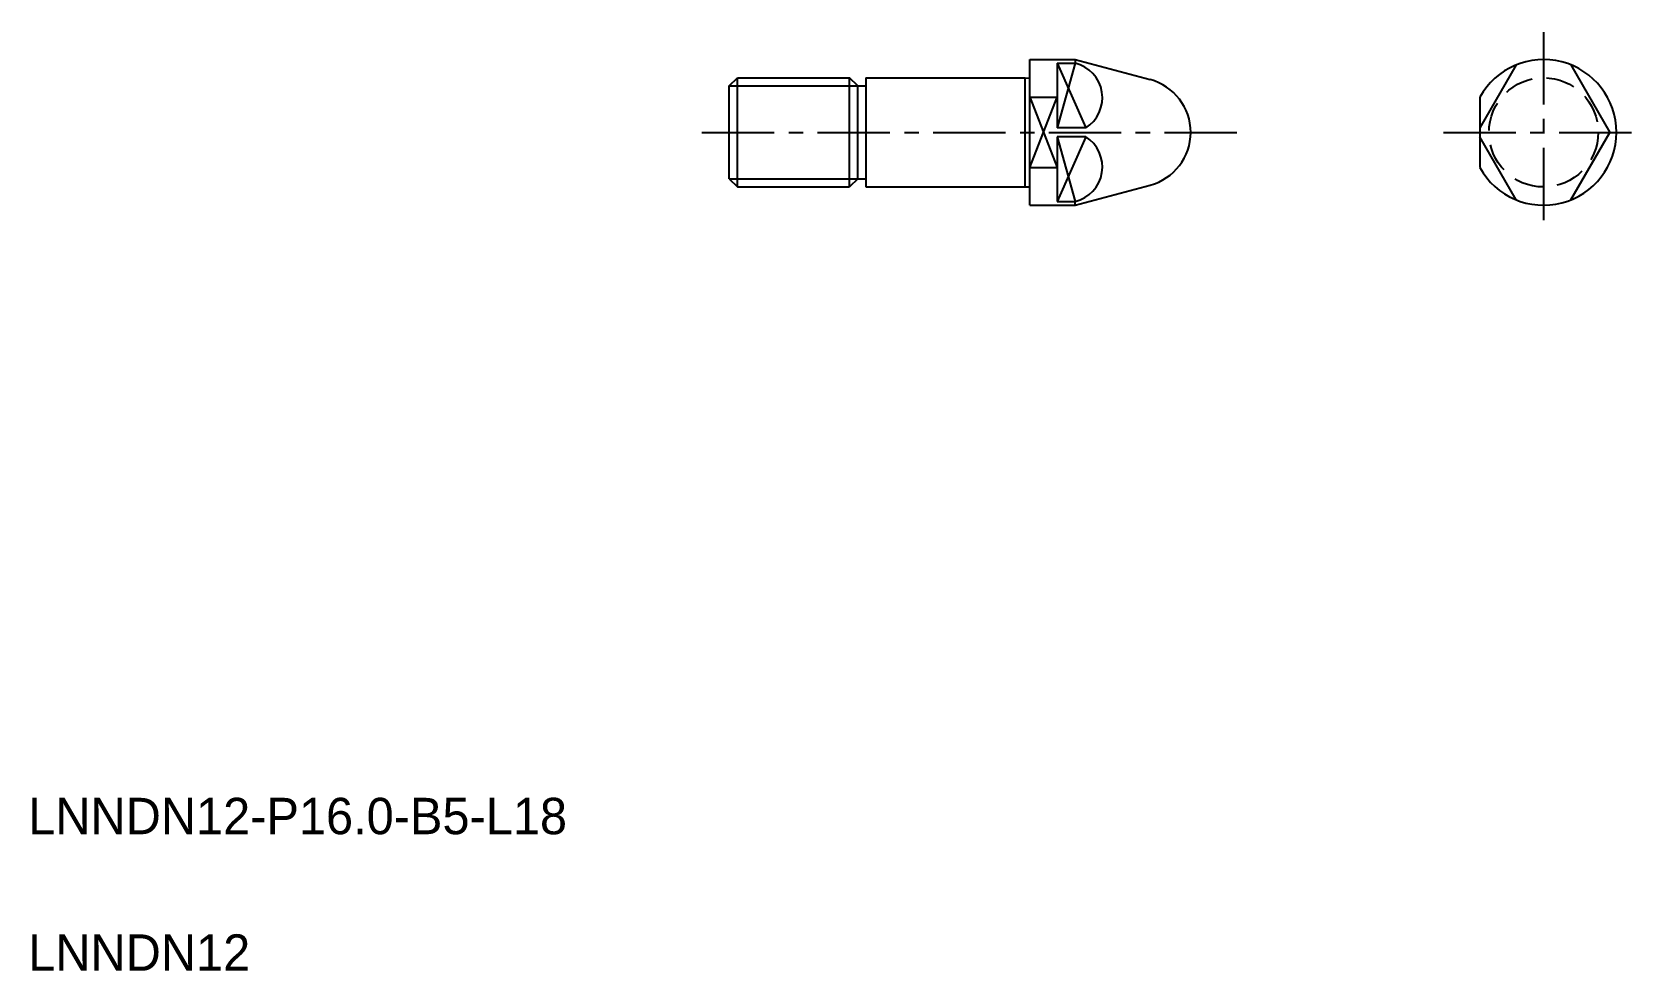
# Model space of a CAD drawing. Extents: x 10 to 187, y 10 to 113.
import ezdxf

# ---------------------------------------------------------------- set-up
doc = ezdxf.new("R2010")
doc.units = 0
doc.header["$LTSCALE"] = 0.25
doc.linetypes.add('CENTER', pattern=[50.8, 31.75, -6.35, 6.35, -6.35])
doc.linetypes.add('DASHED', pattern=[19.05, 12.7, -6.35])
doc.layers.get('0').update_dxf_attribs({"linetype": 'CONTINUOUS'})
doc.layers.add('CENTER', color=1, linetype='CENTER')

msp = doc.modelspace()

# ---------------------------------------------------------------- linework, layer by layer
for p, q in [((119.98, 94.1), (119.98, 110.1)), ((119.48, 96.1), (119.48, 108.1)), ((119.48, 108.1), (119.98, 108.07)), ((101.98, 105.1), (101.98, 105.1)), ((101.98, 102.1), (101.98, 102.1)), ((126.12, 102.59), (122.98, 102.59)), ((126.12, 101.61), (122.98, 101.61)), ((119.48, 96.1), (119.98, 96.12))]:
    msp.add_line(p, q)
at = {"linetype": 'CONTINUOUS'}
for p, q in [((119.98, 110.1), (124.98, 110.1)), ((124.98, 110.1), (133.2, 107.9)), ((124.98, 110.1), (124.98, 109.7)), ((86.98, 107.2), (87.88, 108.1)), ((87.88, 108.1), (100.18, 108.1)), ((87.88, 96.1), (87.88, 108.1)), ((101.08, 107.2), (100.18, 108.1)), ((100.18, 96.1), (100.18, 108.1)), ((101.98, 108.1), (119.48, 108.1)), ((101.98, 108.1), (101.98, 96.1)), ((122.98, 109.7), (122.98, 102.59)), ((122.98, 109.7), (124.98, 109.7)), ((173.4, 109.52), (169.4, 102.59)), ((179.4, 109.52), (183.68, 102.1)), ((86.98, 97), (86.98, 107.2)), ((101.08, 97), (101.08, 107.2)), ((119.98, 105.97), (122.98, 105.97)), ((169.4, 105.97), (169.4, 98.23)), ((122.98, 101.61), (122.98, 94.5)), ((173.4, 94.68), (169.4, 101.61)), ((179.4, 94.68), (183.68, 102.1)), ((119.98, 98.23), (122.98, 98.23)), ((86.98, 97), (87.88, 96.1)), ((87.88, 96.1), (100.18, 96.1)), ((101.08, 97), (100.18, 96.1)), ((101.98, 96.1), (119.48, 96.1)), ((124.98, 94.1), (133.2, 96.3)), ((119.98, 94.1), (124.98, 94.1)), ((122.98, 94.5), (124.98, 94.5)), ((124.98, 94.1), (124.98, 94.5))]:
    msp.add_line(p, q, dxfattribs=at)
at = {"color": 3}
for p, q in [((122.98, 109.7), (126.12, 102.59)), ((124.98, 109.7), (122.98, 102.59)), ((122.98, 101.61), (124.98, 94.5)), ((126.12, 101.61), (122.98, 94.5))]:
    msp.add_line(p, q, dxfattribs=at)
at = {"color": 3, "linetype": 'CONTINUOUS'}
for p, q in [((86.98, 107.2), (101.08, 107.2)), ((119.98, 105.97), (122.98, 98.23)), ((119.98, 98.23), (122.98, 105.97)), ((86.98, 97), (101.08, 97))]:
    msp.add_line(p, q, dxfattribs=at)
at = {"color": 7, "linetype": 'CONTINUOUS'}
for p, q in [((101.08, 107.2), (101.98, 107.2)), ((101.08, 97), (101.98, 97))]:
    msp.add_line(p, q, dxfattribs=at)
at = {"color": 3, "linetype": 'DASHED'}
msp.add_circle((176.4, 102.1), 6, dxfattribs=at)
at = {"linetype": 'CONTINUOUS'}
for centre, radius, start, end in [((176.4, 102.1), 8, 0, 151.045), ((124.04, 105.9), 3.91, 302.2031, 76.1323), ((131.65, 102.1), 6, 285, 75), ((124.04, 98.3), 3.91, 283.8677, 57.7969), ((176.4, 102.1), 8, 208.955, 0)]:
    msp.add_arc(centre, radius, start, end, dxfattribs=at)
at = {"layer": 'CENTER', "color": 1, "linetype": 'CENTER'}
for p, q in [((176.4, 113.1), (176.4, 91.1)), ((83.98, 102.1), (142.77, 102.1)), ((165.4, 102.1), (187.4, 102.1))]:
    msp.add_line(p, q, dxfattribs=at)

# ---------------------------------------------------------------- texts
for s, p in [('LNNDN12-P16.0-B5-L18', (10, 25)), ('LNNDN12', (10, 10))]:
    msp.add_text(s, height=4).set_placement(p)

doc.saveas('drawing.dxf')
